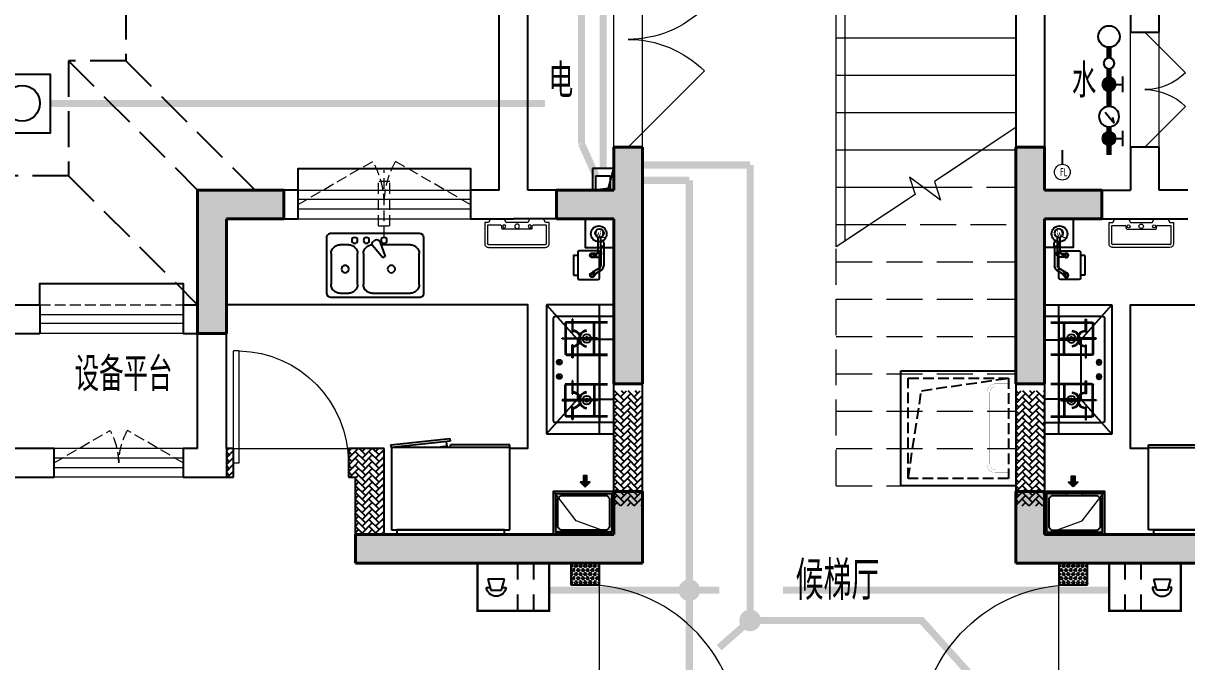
# Model space of a CAD drawing. Extents: x 3753737 to 4713801, y -857380 to 24339.
# Drawn here: x 4047798 to 4055905, y -733897 to -729448 of the extents above; entities that cross this region are included whole.
import ezdxf
from ezdxf.enums import TextEntityAlignment as Align

# ---------------------------------------------------------------- set-up
doc = ezdxf.new("R2010")
doc.units = 0
doc.header["$LTSCALE"] = 1000
doc.header["$MEASUREMENT"] = 0
for name, pattern in [('#P_--_20B1_001_t3$0$DASH', [0.35, 0.25, -0.1]), ('__DASH', [0.35, 0.25, -0.1]), ('DASH', [0.35, 0.25, -0.1]), ('HIDDEN', [0.375, 0.25, -0.125])]:
    doc.linetypes.add(name, pattern=pattern)
doc.layers.get('0').update_dxf_attribs({"linetype": 'CONTINUOUS'})
for name, color, linetype in [('!!DIM-动力', 7, 'CONTINUOUS'), ('!!电气', 1, 'CONTINUOUS'), ('AH-FURNITURE', 1, 'CONTINUOUS'), ('EQUIP-安防', 3, 'CONTINUOUS'), ('IP-bath&kitchen-JOHNSON', 4, 'CONTINUOUS'), ('LVTRY', 252, 'CONTINUOUS'), ('VPIPE-中水', 122, 'CONTINUOUS'), ('VPIPE-凝结', 150, 'CONTINUOUS'), ('VPIPE-给水', 3, 'TG_J'), ('WALL', 252, 'CONTINUOUS'), ('WIRE-安防', 4, 'CONTINUOUS'), ('WIRE-消防', 4, 'CONTINUOUS'), ('WIRE-综合布线', 5, 'DASH'), ('保温', 6, 'CONTINUOUS'), ('卫生间', 6, 'CONTINUOUS'), ('建筑-排气道', 252, 'CONTINUOUS'), ('污水', 3, 'CONTINUOUS'), ('看线', 185, 'CONTINUOUS'), ('给水', 4, 'CONTINUOUS')]:
    doc.layers.add(name, color=color, linetype=linetype)
for name, color, linetype, lineweight in [('COLUMN', 252, 'CONTINUOUS', 40), ('DIM_SYMB', 252, 'CONTINUOUS', 20), ('PUB_HATCH', 8, 'CONTINUOUS', 9), ('PUB_TEXT', 7, 'CONTINUOUS', 20), ('STAIR', 252, 'CONTINUOUS', 20), ('VPIPE-废水', 31, 'TG_F', 18), ('WINDOW', 146, 'CONTINUOUS', 20), ('平面-栏杆', 56, 'CONTINUOUS', 15), ('平面-看线', 252, 'CONTINUOUS', 15), ('平面-空调室内机', 176, 'CONTINUOUS', 9), ('平面-空调预留孔', 252, 'CONTINUOUS', 15), ('立面-洞口示意', 252, 'CONTINUOUS', 13)]:
    doc.layers.add(name, color=color, linetype=linetype, lineweight=lineweight)
doc.styles.add('_TCH_DIM', font='SIMPLEX', dxfattribs={"bigfont": 'GBCBIG'})
doc.styles.add('_TEL_DIM', font='SIMPLEX', dxfattribs={"width": 0.8, "height": 3.5, "bigfont": 'HZTXT'})
doc.styles.add('DIM_FONT', font='SIMPLEX', dxfattribs={"width": 0.7, "bigfont": 'GBCBIG'})
doc.styles.get("Standard").update_dxf_attribs({"font": 'gbenor.shx', "bigfont": 'gbcbig.shx'})
doc.styles.add('TG_LINETYPE', font='SIMPLEX', dxfattribs={"width": 0.8, "height": 3, "bigfont": 'HZTXT'})
doc.linetypes.add('TG_F', pattern='A,2,-0.3,["F",TG_LINETYPE,S=0.1,R=0,X=-0.23,Y=-0.15],0', length=2.3)
doc.linetypes.add('TG_J', pattern='A,2,-0.22,["J",TG_LINETYPE,S=0.1,R=0,X=-0.18,Y=-0.15],0', length=2.22)
pattern_1 = [(45, (0, 0), (0, 47.41575231924514), [100.584, -33.528]), (135, (23.70786, 23.70786), (3.05311331771918e-15, 47.41575231924513), [100.584, -33.528])]
pattern_2 = [(90, (0, 0), (-16.49778, 1.010197673501861e-15), [9.525, -19.05]), (210, (0, 0), (8.248889999999996, -14.28749658604684), [9.525, -19.05]), (150, (5.83238038093927e-16, 9.525), (-8.248890000000003, -14.28749658604684), [9.525, -19.05])]

# ---------------------------------------------------------------- blocks, each defined once
blk = doc.blocks.new('A$C148B7D8E')
at = {"layer": '卫生间', "color": 252, "linetype": 'DASH'}
for p, q in [((7300.000010908523, 10799.99611648254), (8200.000002083485, 9900.000007877126)), ((7700.002592263394, 10799.9963257052), (8600.002583438356, 9900.00021709979)), ((7300.000007618219, 10000.0000001312), (8200.000458202965, 9100.000000147615))]:
    blk.add_line(p, q, dxfattribs=at)
blk.add_lwpolyline([(16100.0017727029, 13999.99896146997), (16100.00177205505, 15399.99869960139), (7700.000186217541, 15399.9987034885), (7700.00259226287, 10799.99731380143), (7300.000010908523, 10799.99611648254), (7300.000007618219, 10000.0000001312), (900.0000073142583, 10000.00000001432), (900.000007365481, 9000.024217333877), (-899.9999926876626, 9000.024321453297), (-899.9999969094642, -900.0000000767177), (1750.000030706404, -899.999999850872), (1750.000019971107, -2099.999998709653), (23449.99997818546, -2099.999804583029), (23449.9999782659, -899.9999998953426), (25100.00000309735, -900.0000000060536)], dxfattribs=at)
blk = doc.blocks.new('A$C1F074C3D')
at = {"layer": 'DIM_SYMB'}
blk.add_lwpolyline([(-625.0000000117034, 4290.000000020722, 0, 0, 0), (-625.0000000997027, 2580.000000059255, 64.00000000000001, 0, 0), (-625.0000001120534, 2340.000000059255, 0, 0, 0)], format="xyseb", dxfattribs=at)
at = {"layer": 'STAIR', "color": 252}
for p, q in [((-1250.000000018394, 1664.000000020721), (-1250.000000018393, 4160.000000020722)), ((-1250.000000018393, 4160.000000020722), (-1.839336612212148e-08, 4160.000000020722)), ((-1190.000000018394, 4160.000000020722), (-1190.000000018394, 1703.499999999964)), ((-1.839346801273517e-08, 2496.000000020722), (-1.839336612212148e-08, 4160.000000020722)), ((-1250.000000018393, 3900.000000020722), (-1.839338204252987e-08, 3900.000000020722)), ((-1250.000000018393, 3640.000000020722), (-1.839339796293825e-08, 3640.000000020722)), ((-1250.000000018393, 3380.000000020722), (-1.839341388334664e-08, 3380.000000020722)), ((-1250.000000018393, 3120.000000020722), (-1.839342980375503e-08, 3120.000000020722)), ((-1250.000000018393, 2860.000000020722), (-1.839344572416342e-08, 2860.000000020722)), ((-1250.000000018393, 2600.000000020722), (-1.839346164457181e-08, 2600.000000020722)), ((-1.839346801273517e-08, 2496.000000020722), (-566.8267518327074, 2118.720114013115)), ((-1250.000000018393, 2340.000000020722), (-234.3750000183946, 2340.000000020722)), ((-523.6606595783176, 1990.807298081772), (-740.2879183218123, 2150.240272608919)), ((-740.2879183218123, 2150.240272608919), (-699.7860863163503, 2030.222380980802)), ((-566.8267518327074, 2118.720114013115), (-523.6606595783176, 1990.807298081772)), ((-1250.000000018393, 2080.000000020722), (-716.5842881230744, 2080.000000020722)), ((-699.7860863163503, 2030.222380980802), (-1250.000000018394, 1664.000000020722)), ((-644.8499592088685, 2080.000000020722), (-553.7600704331417, 2080.000000020722)), ((-1250.000000018394, 1820.000000020722), (-1015.625000018393, 1820.000000020722))]:
    blk.add_line(p, q, dxfattribs=at)
at = {"layer": 'STAIR', "color": 252, "linetype": '#P_--_20B1_001_t3$0$DASH'}
for p, q in [((1.528359205335897e-13, 2496), (-566.8267518143147, 2118.720113992393)), ((0, 0), (1.528359205335897e-13, 2496)), ((-234.3750000000006, 2340), (1.432836755002403e-13, 2340)), ((-523.6606595599239, 1990.80729806105), (-740.2879183034187, 2150.240272588197)), ((-740.2879183034187, 2150.240272588197), (-699.7860862979577, 2030.22238096008)), ((-566.8267518143147, 2118.720113992393), (-523.6606595599239, 1990.80729806105)), ((-699.7860862979577, 2030.22238096008), (-1250, 1664)), ((-716.5842881046814, 2080), (-644.849959190474, 2080)), ((-553.7600704147487, 2080), (1.273632671113247e-13, 2080)), ((-1015.625, 1820), (1.114428587224091e-13, 1820)), ((-1250, 0), (-1250, 1664)), ((-1250, 1560), (9.552245033349355e-14, 1560)), ((-1250, 1300), (7.960204194457796e-14, 1300)), ((-1250, 1040), (6.368163355566237e-14, 1040)), ((-1250, 780), (4.776122516674678e-14, 780)), ((-1250, 520), (3.184081677783118e-14, 520)), ((-1250, 260), (1.592040838891559e-14, 260)), ((-1250, 0), (0, 0))]:
    blk.add_line(p, q, dxfattribs=at)
at = {"layer": 'DIM_SYMB', "color": 7, "style": '_TCH_DIM'}
blk.add_text('上', height=270.0709219858156, dxfattribs=at).set_placement((-708.4042553265297, 4374.000000020722))
blk = doc.blocks.new('rtyg7uyhg')
at = {"layer": 'LVTRY'}
for p, q in [((194234.6213208837, 45488.79502889935), (193620.9849572473, 45488.79513816872)), ((193590.3031336021, 45458.1133254503), (193590.3030643982, 45069.47696181395)), ((193682.3485790417, 45406.97694542356), (193887.8216881326, 45406.97690883528)), ((193896.3984467548, 45429.87059594441), (193857.5823896687, 45326.26016876537)), ((193875.2965560293, 45316.03289288385), (193945.6178257855, 45401.45376218002)), ((193925.7802168131, 45440.40881343969), (193940.0533153456, 45432.16822680717)), ((194111.8940335871, 45406.97686893496), (194173.2576699507, 45406.97685800815)), ((194265.3030643982, 45069.47684161765), (194265.3031336021, 45458.113205254)), ((193620.9848935069, 45130.84059271414), (193620.9849317512, 45345.61331998683)), ((193857.5823896687, 45326.26016876537), (193875.2965560293, 45316.03289288385)), ((194009.6212953876, 45345.61325078298), (194009.6212571432, 45130.84052351015)), ((194050.5303480524, 45130.84051622554), (194050.5303862967, 45345.61324349836)), ((194234.6212953876, 45345.61321071758), (194234.6212571432, 45130.84048344476)), ((193620.9848771165, 45038.79513816872), (194234.621240753, 45038.79502889935)), ((193948.2576098526, 45069.47689807355), (193682.3485189436, 45069.47694542356)), ((194173.2576098526, 45069.47685800816), (194111.893973489, 45069.47686893508))]:
    blk.add_line(p, q, dxfattribs=at)
for centre, radius in [((193866.4394935961, 45437.65873082454), 20.45454545454545), ((193989.1667663234, 45437.6587089707), 20.45454545454545), ((194070.9849481416, 45437.65869440146), 20.45454545454545), ((193815.3030944472, 45238.22692174855), 25.56818181818182), ((194137.4621853563, 45238.2268643822), 25.56818181818182)]:
    blk.add_circle(centre, radius, dxfattribs=at)
for centre, radius, start, end in [((193620.9849517839, 45458.11331998683), 30.68181818181818, 89.99998979807194, 179.9999897972382), ((194234.6213154203, 45458.11321071746), 30.68181818181818, 359.9999897972382, 89.99998979807194), ((193682.3485681149, 45345.61330905991), 61.36363636363636, 89.99998979807194, 179.9999897972382), ((193915.5529409315, 45422.69466753349), 20.45454545454545, 59.99998980057491, 159.4623117970261), ((193929.8260394641, 45414.45408090108), 20.45454545454545, 320.5376677968172, 59.99998980057491), ((193948.2576590239, 45345.6132617099), 61.36363636363636, 359.9999897972382, 89.99998979807194), ((194111.8940226603, 45345.61323257144), 61.36363636363636, 89.99998979807194, 179.9999897972382), ((194173.2576590239, 45345.6132216445), 61.36363636363636, 359.9999897972382, 89.99998979807194), ((193682.3485298705, 45130.84058178721), 61.36363636363636, 179.9999897972382, 269.9999897980719), ((193948.2576207797, 45130.8405344372), 61.36363636363636, 269.9999897980719, 359.9999897972382), ((194111.893984416, 45130.84050529861), 61.36363636363636, 179.9999897972382, 269.9999897980719), ((194173.2576207797, 45130.84049437181), 61.36363636363636, 269.9999897980719, 359.9999897972382), ((193620.9848825799, 45069.47695635049), 30.68181818181818, 179.9999897972382, 269.9999897980719), ((194234.6212462163, 45069.47684708112), 30.68181818181818, 269.9999897980719, 359.9999897972382)]:
    blk.add_arc(centre, radius, start, end, dxfattribs=at)
at = {"layer": 'LVTRY', "style": 'DIM_FONT', "width": 0.8, "flags": 9}
for tag in ['XSIZE', 'YSIZE']:
    blk.add_attdef(tag, (193927.8031388824, 45487.7665121054), '', height=0.5, rotation=89.99998979807198, dxfattribs=at)
blk = doc.blocks.new('A$C60D053AF')
at = {"layer": 'AH-FURNITURE', "color": 8}
for p, q in [((192.50000075961, -70.99998518347275), (327.5735938884318, -70.99998518347275)), ((232.5000007597264, -89.99999966996256), (128.2842720070621, -89.99999966996256)), ((232.5000007597264, -109.9999996698461), (128.2842720075278, -109.9999996699626)), ((192.50000075961, -90.99998518347275), (327.5735938884318, -90.99998518347275)), ((245.0000007597264, -129.4999851834727), (245.0000007597264, -122.4999996698461)), ((265.0000007597264, -129.4999851834727), (265.0000007597264, -122.4999996698461)), ((341.7157295121578, -96.85784955974668), (370.0190303710988, -143.1611504186876)), ((355.8578651358839, -82.71571393602062), (384.1611659948248, -129.0190147949615)), ((255.0000007597264, -280.9999851834727), (255.0000007597264, -250.9999851834727)), ((255.0000007597264, -280.9999851834727), (393.0000007597264, -280.9999851834727)), ((393.0000007597264, -280.9999851834727), (393.0000007597264, -250.9999851834727))]:
    blk.add_line(p, q, dxfattribs=at)
for points in [[(170.00000075961, -67.99998518347275, 1), (170.00000075961, -93.99998518358916), (192.50000075961, -93.99998518347275), (192.50000075961, -67.99998518347275)], [(234.0000007597264, -250.9999851834727), (414.0000007597264, -250.9999851834727, 0.4142135623730951), (424.0000007597264, -240.9999851834727), (424.0000007597264, -110.9999851834727, 0.4142135623730951), (414.0000007597264, -100.9999851834727), (234.0000007597264, -100.9999851834727, 0.4142135623730951), (224.0000007597264, -110.9999851834727), (224.0000007597264, -240.9999851834727, 0.4142135623730951)], [(268.0000007597264, -122.4999996698461), (268.0000007597264, -106.9999996698461, 0.4142135623724265), (248.0000007597264, -86.99999966984615), (232.5000007597264, -86.99999966984615), (232.50000075961, -112.9999996698461), (242.0000007597264, -112.9999996698461), (242.0000007597264, -122.4999996698461)], [(242.0000007597264, -151.9999851834727, 1), (268.0000007597264, -151.9999851834727), (268.0000007597264, -129.4999851834727), (242.0000007597264, -129.4999851834727)], [(383.8076126043452, -161.1923733388539, 1), (402.192388915224, -142.8075970279751), (386.2824863384012, -126.8976944513852), (367.8977100276388, -145.282470762264)]]:
    blk.add_lwpolyline(points, format="xyb", close=True, dxfattribs=at)
for centre, radius in [((100.0000007598428, -99.99999967066105), 30), ((255.0000007597264, -151.9999851834727), 15), ((255.0000007597264, -151.9999851834727), 10), ((393.0000007597264, -151.9999851834727), 15), ((393.0000007597264, -151.9999851834727), 10)]:
    blk.add_circle(centre, radius, dxfattribs=at)
for radius in [40, 20]:
    blk.add_arc((327.5735938884318, -110.9999851834727), radius, 45, 90, dxfattribs=at)
blk = doc.blocks.new('A-Kitchen-7')
at = {"layer": 'LVTRY'}
for p, q in [((-518.6581278588565, 779.725278688129), (-7.244008776673581, 834.3051076843403)), ((-7.244008776673581, 834.3051076843403), (-3.585880917788018, 810.5855355854728)), ((-515, 756.005706589378), (-518.6581278588565, 779.725278688129)), ((-3.585880917788018, 810.5855355854728), (-515, 756.005706589378)), ((515, 756.005706589378), (-515, 756.005706589378)), ((-515, 756.005706589378), (-515, 40)), ((-485.6368437646597, 760.5342107040924), (-484.9384396369278, 756.005706589378)), ((-29.12075551543967, 766.9560861630598), (-112.0975807690556, 756.005706589378)), ((-29.12075551546877, 766.9560861630598), (-35.20590834700852, 806.4126680237241)), ((515, 780), (-5.820766091346741e-11, 780)), ((0, 756.005706589378), (-5.820766091346741e-11, 780)), ((515, 756.005706589378), (515, 780)), ((515, 40), (515, 756.005706589378)), ((-515, 40), (515, 40))]:
    blk.add_line(p, q, dxfattribs=at)
blk.add_lwpolyline([(-468.9430810984049, 40), (-468.9430810984049, 0), (468.9430810984049, 0), (468.9430810984632, 40)], close=True, dxfattribs=at)
blk = doc.blocks.new('FRSDFDGDGDRGDR')
at = {"layer": '平面-空调预留孔', "color": 252}
for p, q in [((699612.3179923807, 775043.9561356568), (699612.3179923807, 775441.1561356868)), ((699618.9179923869, 775447.756135683), (699746.3179923192, 775447.756135683)), ((699746.3179923192, 775447.756135683), (699746.3179923192, 775355.3561357355)), ((699719.9179922946, 775342.156135743), (699719.9179922946, 775142.9561356006)), ((699726.5179923008, 775348.7561357393), (699739.7179923131, 775348.7561357393)), ((699726.5179923008, 775136.3561356043), (699739.7179923131, 775136.3561356043)), ((699746.3179923192, 775129.7561356081), (699746.3179923192, 775037.3561356605)), ((699746.3179923192, 775037.3561356605), (699618.9179923869, 775037.3561356605))]:
    blk.add_line(p, q, dxfattribs=at)
blk.add_lwpolyline([(699766.1179923377, 775166.7161355871), (699792.5179923623, 775153.5161355946), (699792.5179923623, 775057.1561356493), (699766.1179923377, 775043.9561356568), (699766.1179923377, 775017.5561356718), (699618.9179923869, 775017.5561356718, -0.4142135623730951), (699592.5179923623, 775043.9561356568), (699592.5179923623, 775441.1561356868, -0.4142135623730951), (699618.9179923869, 775467.5561356718), (699766.1179923377, 775467.5561356718), (699766.1179923377, 775441.1561356868), (699792.5179923623, 775427.9561356943), (699792.5179923623, 775331.596135749), (699766.1179923377, 775318.3961357565)], format="xyb", close=True, dxfattribs=at)
for centre, radius in [((699739.7179923131, 775331.596135749), 10.55999999400228), ((699739.7179923131, 775243.1561357992), 15.83999999100342), ((699739.7179923131, 775153.5161355946), 10.55999999400228)]:
    blk.add_circle(centre, radius, dxfattribs=at)
for centre, radius, start, end in [((699618.917992382, 775441.1561356819), 6.600000001199078, 89.99999995997936, 179.9999999533093), ((699726.5179922959, 775342.1561357381), 6.600000001199078, 89.99999995997936, 179.9999999533093), ((699739.717992318, 775355.3561357405), 6.600000001206354, 269.9999999599793, 359.9999999533093), ((699726.5179922959, 775142.9561356056), 6.600000001199078, 180.0000000400206, 270.0000000533608), ((699739.717992318, 775129.7561356032), 6.600000001206354, 4.002063966804346e-08, 90.00000005336085), ((699618.917992382, 775043.9561356618), 6.600000001199078, 180.0000000400206, 270.0000000533608)]:
    blk.add_arc(centre, radius, start, end, dxfattribs=at)
blk = doc.blocks.new('*U136')
h = blk.add_hatch(color=5)
h.set_gradient(color1=(0, 0, 255), rotation=180, tint=1)
h.paths.add_polyline_path([(3.524958103184869e-15, -2.819966482547906e-15), (-6.350000000000009, -6.349999999999992), (-6.350000000000001, -2.159000000000014), (-15, -2.158999999999999), (-14.99999999999999, 2.159000000000044), (-6.349999999999993, 2.159000000000029), (-6.349999999999985, 6.350000000000009)])
at = {"color": 0, "linetype": 'Continuous'}
blk.add_lwpolyline([(3.524958103184869e-15, -2.819966482547906e-15), (-6.350000000000009, -6.349999999999992), (-6.350000000000001, -2.159000000000014), (-15, -2.158999999999999), (-14.99999999999999, 2.159000000000044), (-6.349999999999993, 2.159000000000029), (-6.349999999999985, 6.350000000000009)], close=True, dxfattribs=at)
blk = doc.blocks.new('GDGDRGDRGRD')
at = {"layer": 'PUB_HATCH'}
blk.add_hatch(color=252, dxfattribs=at).paths.add_polyline_path([(430319.8194221912, 370173.5999658863), (430319.8194221912, 370443.5999658863), (430179.8194221912, 370443.5999658863), (430179.8194221912, 370428.5999658863), (430284.8194221912, 370428.5999658863), (430304.8194221912, 370408.5999658863), (430304.8194221912, 370208.5999658863), (430284.8194221912, 370188.5999658863), (429964.8194221912, 370188.5999658863), (429944.8194221912, 370208.5999658863), (429944.8194221912, 370408.5999658863), (429964.8194221912, 370428.5999658863), (430069.8194221912, 370428.5999658863), (430069.8194221912, 370443.5999658863), (429929.8194221912, 370443.5999658863), (429929.8194221912, 370173.5999658863)])
at = {"layer": 'LVTRY', "color": 251}
for p, q in [((430080.5498987493, 371515.3769317719), (429864.6097976839, 371758.3326651105)), ((430334.8192843065, 371758.3326651105), (429864.6097976839, 371758.3326651105)), ((429864.6097976839, 371758.3326651105), (429864.6097976839, 370858.3326651105)), ((430234.8192843063, 370858.3326651105), (430234.8192843063, 371758.3326651105)), ((430334.8192843065, 371515.3769317719), (430080.5498987493, 371515.3769317719)), ((430080.5498987493, 371515.3769317719), (430080.5498987493, 371100.2783888946)), ((429864.6097976839, 370858.3326651105), (430080.5498987493, 371100.2783888946)), ((430080.5498987493, 371100.2783888946), (430334.8192843065, 371100.2783888946)), ((429864.6097976839, 370858.3326651105), (430334.8192843065, 370858.3326651105))]:
    blk.add_line(p, q, dxfattribs=at)
at = {"layer": 'LVTRY'}
for p, q in [((429914.8192843065, 370948.3326651105), (429914.8192843065, 371668.3326651105)), ((429924.8192843065, 371678.3326651105), (430324.8192843065, 371678.3326651106)), ((429994.8192843065, 371628.3326651106), (429994.8192843065, 371418.3326651106)), ((429999.8192843065, 371628.3326651106), (429999.8192843065, 371418.3326651106)), ((430289.8192843065, 371638.3326651107), (430004.8192843065, 371638.3326651106)), ((430289.8192843065, 371633.3326651107), (430004.8192843065, 371633.3326651106)), ((430045.069284306, 371658.3326651107), (430045.069284306, 371568.3326651106)), ((430049.569284306, 371658.3326651107), (430045.069284306, 371658.3326651107)), ((430049.569284306, 371568.3326651106), (430049.569284306, 371658.3326651107)), ((430194.8192843063, 371418.3326651106), (430194.8192843063, 371628.3326651107)), ((430199.8192843063, 371418.3326651106), (430199.8192843063, 371628.3326651107)), ((430234.8192843063, 371668.3326651106), (430234.819284306, 370948.3326651105)), ((429974.8192843067, 371525.5826651108), (430102.3192843067, 371525.5826651108)), ((429974.8192843067, 371521.0826651108), (429974.8192843067, 371525.5826651108)), ((430102.3192843067, 371521.0826651108), (429974.8192843067, 371521.0826651108)), ((430045.069284306, 371568.3326651106), (430049.569284306, 371568.3326651106)), ((430219.819284306, 371525.5826651108), (430092.319284306, 371525.5826651108)), ((430092.319284306, 371525.5826651108), (430092.319284306, 371521.0826651108)), ((430092.319284306, 371521.0826651108), (430219.819284306, 371521.0826651108)), ((430102.3192843067, 371525.5826651108), (430102.3192843067, 371521.0826651108)), ((430219.819284306, 371521.0826651108), (430219.819284306, 371525.5826651108)), ((430045.069284306, 371388.3326651105), (430045.069284306, 371478.3326651106)), ((430045.069284306, 371478.3326651106), (430049.569284306, 371478.3326651106)), ((430049.569284306, 371478.3326651106), (430049.569284306, 371388.3326651105)), ((430234.8192843063, 371100.2783888946), (430234.8192843063, 371515.3769317719)), ((429935.4224806934, 371358.3326651105), (429974.2160879209, 371358.3326651105)), ((429954.8192843065, 371338.9358614974), (429954.8192843065, 371377.7294687249)), ((430004.8192843065, 371413.3326651106), (430289.8192843065, 371413.3326651106)), ((430004.8192843065, 371408.3326651106), (430289.8192843065, 371408.3326651106)), ((430049.569284306, 371388.3326651105), (430045.069284306, 371388.3326651105)), ((429954.8192843065, 371238.9358614974), (429954.8192843065, 371277.7294687249)), ((429935.4224806934, 371258.3326651105), (429974.2160879209, 371258.3326651105)), ((429994.8192843065, 370988.3326651105), (429994.8192843065, 371198.3326651105)), ((429999.8192843065, 370988.3326651105), (429999.8192843065, 371198.3326651105)), ((430004.8192843065, 371208.3326651105), (430289.8192843065, 371208.3326651105)), ((430004.8192843065, 371203.3326651105), (430289.8192843065, 371203.3326651105)), ((430045.069284306, 371228.3326651105), (430045.069284306, 371138.3326651105)), ((430049.569284306, 371228.3326651105), (430045.069284306, 371228.3326651105)), ((430049.569284306, 371138.3326651105), (430049.569284306, 371228.3326651105)), ((430194.8192843063, 371198.3326651105), (430194.8192843063, 370988.3326651104)), ((430199.8192843063, 371198.3326651105), (430199.8192843063, 370988.3326651104)), ((430045.069284306, 371138.3326651105), (430049.569284306, 371138.3326651105)), ((430102.3192843067, 371095.5826651102), (429974.8192843067, 371095.5826651102)), ((429974.8192843067, 371095.5826651102), (429974.8192843067, 371091.0826651102)), ((429974.8192843067, 371091.0826651102), (430102.3192843067, 371091.0826651102)), ((430045.069284306, 370958.3326651105), (430045.069284306, 371048.3326651105)), ((430045.069284306, 371048.3326651105), (430049.569284306, 371048.3326651105)), ((430049.569284306, 371048.3326651105), (430049.569284306, 370958.3326651105)), ((430092.319284306, 371091.0826651102), (430092.319284306, 371095.5826651102)), ((430092.319284306, 371095.5826651102), (430219.819284306, 371095.5826651102)), ((430219.819284306, 371091.0826651102), (430092.319284306, 371091.0826651102)), ((430102.3192843067, 371091.0826651102), (430102.3192843067, 371095.5826651102)), ((430219.819284306, 371095.5826651102), (430219.819284306, 371091.0826651102)), ((430289.8192843065, 370983.3326651104), (430004.8192843065, 370983.3326651105)), ((430289.8192843065, 370978.3326651104), (430004.8192843065, 370978.3326651105)), ((430049.569284306, 370958.3326651105), (430045.069284306, 370958.3326651105)), ((430324.8192843063, 370938.3326651105), (429924.8192843065, 370938.3326651105))]:
    blk.add_line(p, q, dxfattribs=at)
at = {"layer": 'LVTRY', "color": 252}
for p, q in [((430069.8194221912, 370428.5999658863), (430069.8194221912, 370443.5999658863)), ((430179.8194221912, 370428.5999658863), (430179.8194221912, 370443.5999658863))]:
    blk.add_line(p, q, dxfattribs=at)
at = {"layer": 'LVTRY'}
blk.add_lwpolyline([(429608.8200653884, 370758.3318186465), (429734.819284306, 370758.3318186465), (429734.8192843065, 371758.3324083135), (427634.8193110233, 371758.3326651104)], dxfattribs=at)
at = {"layer": 'LVTRY', "color": 252}
for points in [[(430334.8194221912, 370158.5999658863), (429914.8194221912, 370158.5999658863), (429914.8194221912, 370458.5999658863), (430334.8194221912, 370458.5999658863)], [(430319.8194221912, 370173.5999658863), (429929.8194221912, 370173.5999658863), (429929.8194221912, 370443.5999658863), (430319.8194221912, 370443.5999658863)], [(429964.8194221912, 370428.5999658863), (430284.8194221912, 370428.5999658863), (430304.8194221912, 370408.5999658863), (430304.8194221912, 370208.5999658863), (430284.8194221912, 370188.5999658863), (429964.8194221912, 370188.5999658863), (429944.8194221912, 370208.5999658863), (429944.8194221912, 370408.5999658863), (429964.8194221912, 370428.5999658863)]]:
    blk.add_lwpolyline(points, close=True, dxfattribs=at)
at = {"layer": 'LVTRY'}
for centre, radius in [((430147.3192843065, 371523.3326651106), 29.7), ((430147.3192843065, 371523.3326651106), 11.7), ((429954.8192843065, 371358.3326651105), 16.99680361435897), ((429954.8192843065, 371258.3326651105), 16.99680361435897), ((430147.3192843065, 371093.3326651105), 29.7), ((430147.3192843065, 371093.3326651105), 11.7)]:
    blk.add_circle(centre, radius, dxfattribs=at)
for centre, radius, start, end in [((429924.8192843065, 371668.3326651105), 10, 90, 180), ((430004.8192843065, 371628.3326651106), 10, 90, 180), ((430004.8192843065, 371628.3326651106), 5, 90, 180), ((430189.8192843063, 371628.3326651107), 10, 0, 90), ((430189.8192843063, 371628.3326651107), 5, 0, 90), ((430224.8192843063, 371668.3326651106), 10, 0, 90), ((430047.3192843063, 371523.3326651106), 56.7, 2.274239184178576, 87.72576081585424), ((430047.3192843063, 371523.3326651106), 52.2, 2.470411041650347, 87.52958895835897), ((430047.3192843063, 371523.3326651106), 56.7, 272.2742391841458, 357.7257608158206), ((430047.3192843063, 371523.3326651106), 52.2, 272.4704110416411, 357.5295889583505), ((430147.3192843065, 371523.3326651106), 56.7, 92.27423918414576, 177.7257608158206), ((430147.3192843065, 371523.3326651106), 56.7, 182.2742391841786, 267.7257608158542), ((430147.3192843065, 371523.3326651106), 52.2, 92.47041104164106, 177.5295889583496), ((430147.3192843065, 371523.3326651106), 52.2, 182.4704110416495, 267.5295889583589), ((430004.8192843065, 371418.3326651106), 10, 180, 270), ((430004.8192843065, 371418.3326651106), 5, 180, 270), ((430189.8192843063, 371418.3326651106), 5, 270, 0), ((430189.8192843063, 371418.3326651106), 10, 270, 0), ((430004.8192843065, 371198.3326651105), 10, 90, 180), ((430004.8192843065, 371198.3326651105), 5, 90, 180), ((430189.8192843063, 371198.3326651105), 10, 0, 90), ((430189.8192843063, 371198.3326651105), 5, 0, 90), ((430047.3192843063, 371093.3326651105), 56.7, 2.274239184178576, 87.72576081585424), ((430047.3192843063, 371093.3326651105), 52.2, 2.470411041650347, 87.52958895835897), ((430147.3192843065, 371093.3326651105), 56.7, 92.27423918414576, 177.7257608158206), ((430147.3192843065, 371093.3326651105), 52.2, 92.47041104164106, 177.5295889583496), ((430047.3192843063, 371093.3326651105), 56.7, 272.2742391841458, 357.7257608158206), ((430047.3192843063, 371093.3326651105), 52.2, 272.4704110416411, 357.5295889583505), ((430147.3192843065, 371093.3326651105), 56.7, 182.2742391841786, 267.7257608158542), ((430147.3192843065, 371093.3326651105), 52.2, 182.4704110416495, 267.5295889583589), ((430004.8192843065, 370988.3326651105), 10, 180, 270), ((430004.8192843065, 370988.3326651105), 5, 180, 270), ((430189.8192843063, 370988.3326651104), 5, 270, 0), ((430189.8192843063, 370988.3326651104), 10, 270, 0), ((429924.8192843065, 370948.3326651105), 10, 180, 270), ((430224.819284306, 370948.3326651105), 10, 270, 0)]:
    blk.add_arc(centre, radius, start, end, dxfattribs=at)
at = {"layer": '立面-洞口示意', "color": 252}
blk.add_lwpolyline([(430334.8194221912, 370158.5999658863), (430071.267485077, 370252.5493491433), (429914.8194221912, 370458.5999658863)], dxfattribs=at)
at = {"xscale": -1, "rotation": 270}
blk.add_blockref('FRSDFDGDGDRGDR', (-345582.7355588751, -327434.1861710575), dxfattribs=at)
at = {"xscale": -1}
blk.add_blockref('rtyg7uyhg', (622599.6224451121, 326769.5373516738), dxfattribs=at)
at = {"rotation": 270}
blk.add_blockref('A$C60D053AF', (430334.8190180612, 372358.3312170932), dxfattribs=at)
at = {"layer": 'LVTRY', "color": 1, "extrusion": (0, 0, -1), "xscale": -0.7999999999883585, "yscale": 0.7999999999883585, "zscale": -0.7999999999883585}
blk.add_blockref('A-Kitchen-7', (-429196.8200653944, 370158.6015610829), dxfattribs=at)
at = {"layer": '建筑-排气道', "xscale": -5, "yscale": 5, "zscale": 5, "rotation": 90}
blk.add_blockref('*U136', (430134.7224746661, 370490.9122366606), dxfattribs=at)
blk = doc.blocks.new('GFDGFSDFGD')
at = {"layer": 'PUB_HATCH'}
for points in [[(431616.5784086126, 374623.7242225614), (431616.5784086351, 373473.7248242751), (431816.5784082889, 373473.7248242749), (431816.5784085724, 375123.7248243011), (431616.5784088663, 375123.7248243011), (431616.5784092962, 374823.7242225614), (431216.5784092962, 374823.7242225614), (431216.5784092962, 374623.7242225614)], [(434616.5789967587, 374623.7242225614), (435016.5789960751, 374623.7242225614), (435016.5789960751, 374823.7242225614), (434616.5789960751, 374823.7242225614), (434616.5789965685, 375123.7248242187), (434416.5789968091, 375123.7248242187), (434416.5789970692, 373473.7248242476), (434616.5789967632, 373473.7248242477)], [(429316.494110341, 374823.7249912273), (428716.5787012752, 374823.7248459149), (428716.579271425, 373823.7238780342), (428916.5784529157, 373823.7245942427), (428916.5784000906, 374623.7242368265), (429316.4940420731, 374623.7240320508)], [(429816.3632568927, 372423.1719372816), (429816.5792986467, 372223.9949703271), (431816.5755195939, 372223.9953519432), (431816.5779332471, 372723.9945991393), (431616.5783280693, 372723.9945463392), (431616.57856569, 372423.9929713549), (430016.5799077351, 372423.9946691427)], [(436416.7941484787, 372423.1719372816), (436216.5774976362, 372423.9946691427), (434616.5788396813, 372423.9929713549), (434616.5790773536, 372723.9945462113), (434416.5794721228, 372723.9945990114), (434416.5818857774, 372223.9953519432), (436416.5781067247, 372223.9949703271)]]:
    blk.add_hatch(color=256, dxfattribs=at).paths.add_polyline_path(points)
at = {"layer": 'COLUMN', "color": 252}
for p, q in [((431816.5784085724, 375123.7248243011), (431616.5784088663, 375123.7248243011)), ((431616.5784088663, 375123.7248243011), (431616.5784092962, 374823.7242225614)), ((431816.5784082889, 373473.7248242749), (431816.5784085724, 375123.7248243011)), ((434616.5789965685, 375123.7248242187), (434416.5789968091, 375123.7248242187)), ((434416.5789968091, 375123.7248242187), (434416.5789970692, 373473.7248242476)), ((434616.5789960751, 374823.7242225614), (434616.5789965685, 375123.7248242187)), ((429316.494110341, 374823.7249912273), (428716.5787012752, 374823.7248459149)), ((428716.5787012752, 374823.7248459149), (428716.579271425, 373823.7238780342)), ((429316.4940420731, 374623.7240320508), (429316.494110341, 374823.7249912273)), ((431616.5784092962, 374823.7242225614), (431216.5784092962, 374823.7242225614)), ((431216.5784092962, 374823.7242225614), (431216.5784092962, 374623.7242225614)), ((435016.5789960751, 374823.7242225614), (434616.5789960751, 374823.7242225614)), ((435016.5789960751, 374623.7242225614), (435016.5789960751, 374823.7242225614)), ((428916.5784529157, 373823.7245942427), (428916.5784000906, 374623.7242368265)), ((428916.5784000906, 374623.7242368265), (429316.4940420731, 374623.7240320508)), ((431216.5784092962, 374623.7242225614), (431616.5784086126, 374623.7242225614)), ((431616.5784086126, 374623.7242225614), (431616.5784086351, 373473.7248242751)), ((434616.5789967587, 374623.7242225614), (435016.5789960751, 374623.7242225614)), ((434616.5789967632, 373473.7248242477), (434616.5789967587, 374623.7242225614)), ((428716.579271425, 373823.7238780342), (428916.5784529157, 373823.7245942427)), ((431616.5784086351, 373473.7248242751), (431816.5784082889, 373473.7248242749)), ((434416.5789970692, 373473.7248242476), (434616.5789967632, 373473.7248242477)), ((431816.5779332471, 372723.9945991393), (431616.5783280693, 372723.9945463392)), ((431616.5783280693, 372723.9945463392), (431616.57856569, 372423.9929713549)), ((431816.5755195939, 372223.9953519432), (431816.5779332471, 372723.9945991393)), ((434616.5790773536, 372723.9945462113), (434416.5794721228, 372723.9945990114)), ((434416.5794721228, 372723.9945990114), (434416.5818857774, 372223.9953519432)), ((434616.5788396813, 372423.9929713549), (434616.5790773536, 372723.9945462113)), ((430016.5799077351, 372423.9946691427), (429816.3632568927, 372423.1719372816)), ((429816.3632568927, 372423.1719372816), (429816.5792986467, 372223.9949703271)), ((431616.57856569, 372423.9929713549), (430016.5799077351, 372423.9946691427)), ((436216.5774976362, 372423.9946691427), (434616.5788396813, 372423.9929713549)), ((429816.5792986467, 372223.9949703271), (431816.5755195939, 372223.9953519432)), ((434416.5818857774, 372223.9953519432), (436416.5781067247, 372223.9949703271))]:
    blk.add_line(p, q, dxfattribs=at)
blk = doc.blocks.new('GDFGDGRD')
at = {"layer": '保温', "linetype": 'ByBlock', "ltscale": 10}
h = blk.add_hatch(dxfattribs=at)
h.set_pattern_fill('AR-HBONE', color=251, scale=55)
h.set_pattern_definition(pattern_1)
h.paths.add_polyline_path([(431616.5779368667, 372623.9109038315), (431816.5779205575, 372623.9109038315), (431816.6776084994, 373423.7241241197), (431616.6776248086, 373423.7243207647)])
h = blk.add_hatch(dxfattribs=at)
h.set_pattern_fill('AR-HBONE', color=251, scale=55)
h.set_pattern_definition(pattern_1)
h.paths.add_polyline_path([(434616.5794823848, 372623.9109038315), (434416.579498694, 372623.9109038315), (434416.4798107521, 373423.7241241197), (434616.4797944429, 373423.7243207647)])
h = blk.add_hatch(dxfattribs=at)
h.set_pattern_fill('AR-HBONE', color=251, scale=55)
h.set_pattern_definition(pattern_1)
h.paths.add_polyline_path([(428966.578379888, 372823.7247212567), (428966.5790232959, 373023.7247251226), (428916.5790233049, 373023.7249310016), (428916.5783798971, 372823.7249271357)])
h = blk.add_hatch(dxfattribs=at)
h.set_pattern_fill('AR-HBONE', color=251, scale=55)
h.set_pattern_definition(pattern_1)
h.paths.add_polyline_path([(429816.578757056, 372823.7247212792), (429816.5794004638, 373023.7247251451), (429766.5794004729, 373023.7249310241), (429766.578757065, 372823.7249271582)])
h = blk.add_hatch(dxfattribs=at)
h.set_pattern_fill('AR-HBONE', color=251, scale=55)
h.set_pattern_definition(pattern_1)
h.paths.add_polyline_path([(430017.8124563344, 372423.588710197), (430016.5797776413, 373023.7247210948), (429816.5797776084, 373023.7249269856), (429817.8124563015, 372423.5889160878)])
at = {"layer": '保温', "linetype": 'Continuous', "ltscale": 10}
h = blk.add_hatch(dxfattribs=at)
h.set_pattern_fill('HEX', color=251, scale=10, angle=90, style=0)
h.set_pattern_definition(pattern_2)
h.paths.add_polyline_path([(431316.5779580405, 372073.7248388497), (431516.5779417312, 372073.7248388497), (431516.6768560584, 372223.7247332454), (431316.6768723676, 372223.7249298903)])
h = blk.add_hatch(dxfattribs=at)
h.set_pattern_fill('HEX', color=251, scale=10, angle=90, style=0)
h.set_pattern_definition(pattern_2)
h.paths.add_polyline_path([(434916.579461211, 372073.7248388497), (434716.5794775203, 372073.7248388497), (434716.4805631932, 372223.7247332454), (434916.4805468839, 372223.7249298903)])
at = {"layer": '保温', "color": 251, "linetype": 'ByBlock', "ltscale": 10}
blk.add_line((428916.5787015874, 373023.7248241272), (428916.578701565, 372823.724824273), dxfattribs=at)
blk = doc.blocks.new('A$C2705576B')
at = {"layer": '给水'}
h = blk.add_hatch(color=252, dxfattribs=at)
edge = h.paths.add_edge_path()
edge.add_arc((417.4753939132206, -1741.187018943019), 47.17066666666666, 0, 360)
h = blk.add_hatch(color=252, dxfattribs=at)
edge = h.paths.add_edge_path()
edge.add_arc((794.6793657876551, -1741.187018943019), 47.17066666666666, 0, 360)
at = {"layer": '给水', "color": 252}
for p, q in [((363.1358234086074, -1645.378875686787), (471.8149644187652, -1645.378875686787)), ((417.4753939132206, -1741.187018943019), (417.4753939132206, -1645.378875686787)), ((740.3397952830419, -1645.378875686787), (849.0189362931997, -1645.378875686787)), ((794.6793657876551, -1741.187018943019), (794.6793657876551, -1645.378875686787)), ((525.2828902192414, -1704.277946659364), (564.0495230220258, -1714.966761028394)), ((601.1412538066506, -1768.080788225867), (525.283035626635, -1704.277946659364))]:
    blk.add_line(p, q, dxfattribs=at)
at = {"layer": '给水', "color": 252, "const_width": 35.378}
for points in [[(499.0671900771558, -1741.187018943019), (302.4753939132206, -1741.187018943019)], [(903.4753939132206, -1741.187018943019), (640.5791900772601, -1741.187018943019)], [(1052.830608317163, -1741.187018943019), (978.4711268208921, -1741.187018943019)]]:
    blk.add_lwpolyline(points, dxfattribs=at)
at = {"layer": '给水', "color": 252}
for centre, radius in [((417.4753939132206, -1741.187018943019), 47.17066666666666), ((569.823190077208, -1741.187018943019), 70.756), ((794.6793657876551, -1741.187018943019), 47.17066666666666), ((940.9753939132206, -1741.187018943019), 37.5)]:
    blk.add_circle(centre, radius, dxfattribs=at)
blk = doc.blocks.new('dongkong')
at = {"layer": '平面-空调预留孔', "color": 8, "linetype": 'HIDDEN', "ltscale": 0.3}
for p, q in [((-603796.0415180789, 210899.900060961), (-603796.0415180789, 210431.4859232727)), ((-603836.0415180789, 210820.9630630909), (-603836.0415180789, 210510.8096162414)), ((-603836.0415180789, 210820.9630630909), (-603756.0415180789, 210820.9630630909)), ((-603756.0415180789, 210820.9630630909), (-603756.0415180789, 210510.8096162414))]:
    blk.add_line(p, q, dxfattribs=at)
blk.add_lwpolyline([(-603756.0415180789, 210510.8096162414), (-603836.0415180789, 210510.8096162414)], dxfattribs=at)
blk = doc.blocks.new('$DorLib2D$00000001')
for p, q in [((0.45, 0.9750000000000001), (0.5000000000000002, 0.9750000000000001)), ((0.45, 0), (0.45, 0.9750000000000001)), ((0.5, 0), (0.5, 0.9750000000000001)), ((0.5, 0), (0.45, 0))]:
    blk.add_line(p, q)
at = {"lineweight": 13}
blk.add_arc((0.475, 0), 0.975, 91.4692835813538, 180, dxfattribs=at)
blk = doc.blocks.new('$WINLIB2D$00000001')
at = {"color": 0}
for points in [[(-0.4999999999999964, 0.5000000000000142), (-0.4999999999999964, -0.4999999999999858)], [(-0.4999999999999964, 0.5000000000000142), (0.5000000000000036, 0.5000000000000142)], [(0.5000000000000036, -0.4999999999999858), (0.5000000000000036, 0.5000000000000142)], [(0.5000000000000036, 0.1666666666666714), (-0.4999999999999964, 0.1666666666666714)], [(0.5000000000000036, -0.1666666666666572), (-0.4999999999999964, -0.1666666666666572)], [(-0.4999999999999964, -0.4999999999999858), (0.5000000000000036, -0.4999999999999858)]]:
    blk.add_lwpolyline(points, dxfattribs=at)
blk = doc.blocks.new('$DorLib2D$00000116')
at = {"color": 0}
for p, q in [((-0.4999999999999929, 7.105427357601002e-15), (-0.146446609406766, 0.353553390593234)), ((0.5000000000000071, 7.105427357601002e-15), (0.1464466094067731, 0.353553390593234))]:
    blk.add_line(p, q, dxfattribs=at)
for centre, radius, start, end in [((-0.4999999999984652, 4.831690603168681e-13), 0.4999999999984674, 0, 45), ((0.4999999999977511, 9.059419880941277e-13), 0.4999999999976598, 135, 180)]:
    blk.add_arc(centre, radius, start, end, dxfattribs=at)
blk = doc.blocks.new('A$C5F341E43')
at = {"color": 252}
blk.add_lwpolyline([(13000.00000222446, 9739.999998694984), (13800.00000222446, 9739.999998694984), (13800.00000222446, 8939.999998694984), (13000.00000222446, 8939.999998694984)], close=True, dxfattribs=at)
at = {"color": 252, "linetype": '__DASH', "ltscale": 0.3}
blk.add_lwpolyline([(13050.00000222446, 9689.999998694984), (13750.00000222446, 9689.999998694984), (13750.00000222446, 8989.999998694984), (13050.00000222446, 8989.999998694984)], close=True, dxfattribs=at)
blk.add_lwpolyline([(13050.00000222446, 8989.999998694984), (13142.52060679719, 9602.181758751161), (13750.00000222446, 9689.999998694984)], dxfattribs=at)
at = {"color": 252, "linetype": '__DASH', "ltscale": 0.2, "const_width": 1}
for points in [[(13750.00000222446, 9649.99999869545), (13660.00000222446, 9649.999998695217, 0.4142135623728109), (13600.00000222493, 9589.999998694984), (13600.00000222679, 9089.999998694984, 0.4142135623728109), (13660.00000222726, 9029.999998695217), (13750.00000222726, 9029.99999869545)], [(13750.00000222446, 9629.99999869545), (13660.00000222446, 9629.999998695217, 0.4142135623735212), (13620.00000222493, 9589.999998694984), (13620.00000222679, 9089.999998694984, 0.4142135623735213), (13660.00000222679, 9049.999998695217), (13750.00000222679, 9049.99999869545)]]:
    blk.add_lwpolyline(points, format="xyb", dxfattribs=at)
at = {"layer": 'IP-bath&kitchen-JOHNSON', "color": 252}
for points in [[(10799.99971390609, 10800.00059388846), (10799.99971391261, 10600.00059381209), (10999.99971392099, 10600.00059381209)], [(14200.00030980539, 10800.00160994881), (14200.0003097998, 10600.00160987244), (14000.00030979142, 10600.00160987244)]]:
    blk.add_lwpolyline(points, dxfattribs=at)
at = {"layer": 'VPIPE-中水', "color": 252, "linetype": 'Continuous'}
for centre in [(10894.8063866701, 10695.00059560395), (14105.19363704184, 10695.00161166431)]:
    blk.add_circle(centre, 55, dxfattribs=at)
at = {"layer": 'VPIPE-凝结', "color": 252}
blk.add_line((14124.99899081606, 11179.99938775855), (14124.99899081606, 11277.99938775855), dxfattribs=at)
at = {"layer": 'VPIPE-废水', "color": 252}
blk.add_circle((14124.99899081606, 11124.99938775855), 55, dxfattribs=at)
at = {"layer": 'VPIPE-给水', "color": 252, "linetype": 'Continuous'}
blk.add_circle((14449.99899016414, 12070.00255113584), 75, dxfattribs=at)
at = {"layer": 'WALL', "color": 252}
for p, q in [((13799.9999055597, 13100.00022598768), (13800.00029221829, 10899.99998145033)), ((10200.00101574524, 10999.99999889766), (10200.00101445603, 12899.99952807577)), ((10400.00101574524, 10999.99999890807), (10400.00101445602, 12899.99963268638)), ((13999.99994071057, 12899.99977165873), (14000.0002746429, 10999.99999900892)), ((14600.00163627386, 12899.9984086698), (14600.00057831762, 12100.00105072822)), ((14800.00057831747, 12100.00078623829), (14800.00163627346, 12899.99795434139)), ((14600.00057831762, 12100.00105072822), (14800.00057831747, 12100.00078623829)), ((11199.99999975144, 11299.99999161273), (10999.99999975144, 11299.99999164677)), ((10999.99999975144, 11299.99999164677), (10999.99999970038, 10999.99999900891)), ((11199.99999968335, 10899.99999900882), (11199.99999975144, 11299.99999161273)), ((14599.99952035788, 11300.00105072892), (14599.99912362159, 10999.99999890808)), ((14799.99952035773, 11300.00078623899), (14599.99952035788, 11300.00105072892)), ((14799.99912362178, 10999.99999889766), (14799.99952035773, 11300.00078623899)), ((8099.999998724328, 10199.999991341), (8099.999998711291, 10999.99999903201)), ((8800.001015851149, 10999.99999898722), (8099.999998711291, 10999.99999903201)), ((8800.001015838354, 10799.99999898722), (8800.001015851149, 10999.99999898722)), ((10200.00101574524, 10999.99999889766), (10000.00101585115, 10999.99999891045)), ((10000.00101585115, 10999.99999891045), (10000.00101583835, 10799.99999891046)), ((10999.99999970038, 10999.99999900891), (10400.00101574524, 10999.99999890807)), ((14000.0002746429, 10999.99999900892), (14599.99912362159, 10999.99999890808)), ((14999.99899770285, 10999.99999891047), (14799.99912362178, 10999.99999889766)), ((11199.99999927543, 8500.000042789383), (11199.99999968335, 10899.99999900884)), ((13800.00029221829, 10899.99998145038), (13800.0007139789, 8500.270239082398)), ((8299.99999872595, 10099.99999134359), (8299.999998714547, 10799.99999901921)), ((8299.999998714547, 10799.99999901921), (8800.001015838354, 10799.99999898722)), ((10000.00101583835, 10799.99999891046), (10300.00101580669, 10799.99999889126)), ((10999.99999966635, 10799.99999900891), (10300.0010158299, 10799.99999889126)), ((10999.99999929243, 8600.000028151668), (10999.99999966635, 10799.99999900891)), ((14000.00030979363, 10799.99999900893), (14699.99899317227, 10799.99999889126)), ((14000.00030979363, 10799.99999900893), (14000.00069641939, 8600.180210897906)), ((14700.00000028673, 10799.99999889126), (14999.99899771565, 10799.99999891044)), ((6399.999999122006, 10199.99999132407), (6999.999998820759, 10199.99999133637)), ((6999.999998820759, 10199.99999133637), (6999.999998824857, 9999.999991336372)), ((8000.000511534046, 10199.9999913401), (8099.999998724328, 10199.999991341)), ((8000.000511534046, 10199.9999913401), (8000.000511535909, 9999.999991340097)), ((8299.999998740193, 9199.999991430339), (8299.99999872595, 10099.99999134354)), ((6599.99999912805, 9999.99999132818), (6999.999998824857, 9999.999991336372)), ((8000.000511535909, 9999.999991340097), (8099.999998727529, 9999.999991341061)), ((8099.999998740196, 9199.999991271996), (8099.999998727529, 9999.999991341061)), ((7099.999998845508, 9199.999991228993), (6499.99999915099, 9199.999991203193)), ((7099.999998854109, 8999.999991228993), (7099.999998845508, 9199.999991228993)), ((8099.999998740196, 9199.999991271996), (7999.999998845527, 9199.999991267694)), ((7999.999998845527, 9199.999991267694), (7999.999998854129, 8999.9999912677)), ((8350.000375894708, 9199.999991430868), (8299.999998740193, 9199.999991430339)), ((8350.000375896821, 8999.999991430857), (8350.000375894708, 9199.999991430868)), ((9400.000753043538, 9199.999991441982), (9150.000375894706, 9199.999991439336)), ((9150.000375894706, 9199.999991439336), (9150.000375896821, 8999.999991439321)), ((9400.000753080789, 8599.999998939706), (9400.000753043538, 9199.999991441982)), ((6599.999999182115, 8999.999991207493), (7099.999998854109, 8999.999991228993)), ((7999.999998854129, 8999.9999912677), (8199.999998766572, 8999.999991276301)), ((8199.999998763331, 8999.999991429271), (8350.000375896821, 8999.999991430857)), ((9150.000375896821, 8999.999991439321), (9200.000753055963, 8999.999991439852)), ((9200.000753093216, 8399.999998953635), (9200.000753055963, 8999.999991439852)), ((10799.99924700426, 8599.999998842133), (9400.000753080789, 8599.999998939706)), ((10999.99999929243, 8600.000028151668), (10799.99923234258, 8599.999998842131)), ((14000.00069641939, 8600.180210897906), (14200.09084767761, 8599.999958264982)), ((14200.00076199744, 8599.999998842133), (15599.99925592138, 8599.999998939695)), ((11199.9999992582, 8399.999998887535), (11199.99999927543, 8500.00004278915)), ((13800.0007139789, 8500.270239082238), (13800.00073155435, 8400.27048260947)), ((10699.9992470143, 8399.999998849096), (9200.000753093216, 8399.999998953635)), ((10699.9992470143, 8399.999998849096), (10699.99924703909, 8250.000006122169)), ((10999.99999925822, 8400.000028151644), (10899.99924701429, 8400.000013496821)), ((10899.99924703908, 8250.000006155231), (10899.99924701429, 8400.000013496821)), ((10999.9999992582, 8399.999998921994), (10999.99999925822, 8400.000028151644)), ((10999.9999992582, 8399.999998921994), (11199.9999992582, 8399.999998887535)), ((14000.00073155435, 8400.270517760466), (13800.00073155435, 8400.27048260947)), ((14000.00073157029, 8400.180129711878), (14000.00073155435, 8400.270517760466)), ((14000.00073157029, 8400.180129711878), (14100.00076198789, 8400.090043974717)), ((14100.00076198789, 8400.090043974717), (14100.00076196307, 8250.000006155231)), ((14300.00076196307, 8250.00000612217), (14300.00076198787, 8399.999998849098)), ((14300.00076198787, 8399.999998849098), (15799.99925590895, 8399.999998953637)), ((10699.99924703909, 8250.000006122169), (10899.99924703908, 8250.000006155231)), ((14100.00076196307, 8250.000006155231), (14300.00076196307, 8250.00000612217))]:
    blk.add_line(p, q, dxfattribs=at)
at = {"layer": 'WINDOW', "color": 252}
for p, q in [((10999.99999975143, 11299.99999164676), (11000.00000000673, 12799.99999164676)), ((11199.99999975143, 11299.99999161272), (11200.00000000673, 12799.99999161272)), ((14599.99952035789, 11300.00105072891), (14600.00057831763, 12100.00105072821)), ((14799.99952035772, 11300.00078623898), (14800.00057831746, 12100.00078623828)), ((8350.000375894702, 9199.99999143086), (9150.000375894702, 9199.999991439325)), ((10899.99924722093, 7150.000006155228), (10899.99924703909, 8250.000006155227)), ((14100.00076178124, 7150.000006155228), (14100.00076196308, 8250.000006155227))]:
    blk.add_line(p, q, dxfattribs=at)
at = {"layer": 'WINDOW', "color": 252, "linetype": 'DASH', "ltscale": 0.3}
for points in [[(8800.001015557908, 10899.99999895226), (9319.61644725781, 11200.00019311788, -0.1316523369510079), (9400.001015508547, 10900.00052130572)], [(9998.14779062476, 10899.99999895226), (9478.532358924858, 11200.00019311788, 0.1316523369510079), (9398.14779067412, 10900.00052130572)], [(7099.999998901039, 9099.999382140115), (7489.753188209608, 9324.927040456096, -0.131605288826864), (7549.999998951331, 9099.999382168753)], [(7999.999999000691, 9099.999382140115), (7610.246809692122, 9324.927040456096, 0.131605288826864), (7549.999998951331, 9099.999382168753)]]:
    blk.add_lwpolyline(points, format="xyb", dxfattribs=at)
at = {"layer": '平面-栏杆', "color": 252}
for points in [[(8000.000511534512, 10130.14072239539), (7000.002600048669, 10130.29709000164)], [(8000.000511534512, 10070.14072239539), (7000.002600048669, 10070.29709000164)]]:
    blk.add_lwpolyline(points, dxfattribs=at)
at = {"layer": '平面-看线', "color": 252, "linetype": 'DASH', "ltscale": 0.3}
blk.add_lwpolyline([(6999.999998816289, 10199.99999133684), (7999.999998626299, 10199.99999138503)], dxfattribs=at)
at = {"layer": '平面-看线', "color": 252}
blk.add_lwpolyline([(7999.999998626299, 9999.999991385033), (6999.999998822808, 9999.999991336837)], dxfattribs=at)
at = {"layer": '看线', "color": 252, "ltscale": 0.5}
for points in [[(8800.001015852205, 10999.99999899347), (8800.001015852205, 11149.99999899347), (10000.00152856391, 11149.99999900279), (10000.00152906124, 10999.9999989972)], [(6999.999998820946, 10199.99999133637), (6999.999998820946, 10349.99999133637), (8000.000511532649, 10349.99999134568), (8000.000512029976, 10199.9999913401)]]:
    blk.add_lwpolyline(points, dxfattribs=at)
at = {"color": 252}
for name, p in [('A$C148B7D8E', (-100.0000000521541, 1099.99999117502)), ('A$C1F074C3D', (13800.00000222446, 8939.999998694984)), ('GFDGFSDFGD', (-420616.5786992437, -363823.7248326879)), ('GDGDRGDRGRD', (-419334.8214383605, -361557.7314058271)), ('GDFGDGRD', (-420616.5787028493, -363823.7248327102))]:
    blk.add_blockref(name, p, dxfattribs=at)
at = {"color": 252, "xscale": -1}
blk.add_blockref('GDGDRGDRGRD', (444334.8193258531, -361558.331827242), dxfattribs=at)
at = {"layer": 'WINDOW', "color": 252}
for name, p, xscale, yscale, zscale, rotation in [('$DorLib2D$00000116', (11099.99999987908, 12049.99999162974), 1500, -1500, 1500, 89.9999999902481), ('$DorLib2D$00000116', (14700.00004933767, 11700.00091848359), 800, -800, 800, 89.99992422921514), ('$WINLIB2D$00000001', (9400.001015844755, 10899.99999894884), -1200, 200, -1200, 179.9999999963346), ('$DorLib2D$00000001', (8750.000375895761, 9099.999991435092), -800, 800, -800, 6.06372912622234e-10), ('$WINLIB2D$00000001', (7549.999998849817, 9099.999991248347), -900, -200, -900, 2.464015854641344e-09), ('$DorLib2D$00000001', (10799.99924713001, 7700.000006138697), -1100, -1100, -1100, 90.00000000947153), ('$DorLib2D$00000001', (14200.00076187216, 7700.000006138697), -1100, 1100, -1100, 89.99999999052845)]:
    blk.add_blockref(name, p, dxfattribs=dict(at, xscale=xscale, yscale=yscale, zscale=zscale, rotation=rotation))
at = {"layer": '平面-空调室内机', "color": 252, "ltscale": 0.3, "xscale": -1, "rotation": 180}
blk.add_blockref('dongkong', (613196.0425354252, 221570.8096150698), dxfattribs=at)
at = {"layer": '污水', "color": 252, "xscale": -1, "rotation": 269.999999999891}
blk.add_blockref('A$C2705576B', (16191.18600910483, 10942.17194281542), dxfattribs=at)
at = {"layer": 'PUB_TEXT', "color": 252}
for s, height, p in [('电', 236.3120567375886, (10546.24576647114, 11644.76292083133)), ('水', 236.3120567375886, (14191.04465498962, 11644.76292640204)), ('设备平台', 236.3120567375886, (7243.427672115155, 9598.968125790241)), ('候梯厅', 270.0709219858156, (12266.27061845362, 8144.41966556618))]:
    blk.add_text(s, height=height, dxfattribs=at).set_placement(p)
at = {"layer": 'PUB_TEXT', "color": 252, "width": 0.6}
for s, p in [('FL', (14109.59899081615, 11096.9993877585)), ('WL', (10873.8063866701, 10667.00059560395)), ('WL', (14084.19363704193, 10667.00161166425))]:
    blk.add_text(s, height=56.00000000000001, dxfattribs=at).set_placement(p)
blk = doc.blocks.new('A$C04F44ECC')
at = {"layer": '!!电气'}
for p, q in [((0, 0), (-300, 0)), ((-300, 0), (-300, -300)), ((-250, -200), (-250, 0)), ((0, 0), (-223.3450037743896, -26.92685067094862)), ((-50, 0), (-50, -200)), ((0, -300), (0, 0)), ((-223.3450037743896, -26.92685067094862), (-300, -300)), ((-300, -300), (0, -300)), ((-50, -200), (-250, -200))]:
    blk.add_line(p, q, dxfattribs=at)
blk = doc.blocks.new('dfgdsgsdg')
at = {"layer": '!!DIM-动力'}
blk.add_lwpolyline([(1783912.565935214, 547079.076689614), (1784299.940448082, 547079.076689614), (1784299.940448082, 546667.7692513913), (1783912.565935214, 546667.7692513913)], close=True, dxfattribs=at)
blk.add_circle((1784105.066896898, 546875.312440549), 124.2301113614812, dxfattribs=at)
blk = doc.blocks.new('$equip$00002628')
at = {"linetype": 'Continuous'}
for p, q in [((-0.624999999998181, 0.4150000000045111), (0.625000000001819, 0.4150000000045111)), ((-0.624999999998181, -0.4150000000045111), (-0.624999999998181, 0.4150000000045111)), ((0.07074779736467462, 0.1292446097322681), (0.07074779736467462, 0.4150000000045111)), ((0.3500291924156045, 0.1292446097322681), (0.3500291924156045, 0.4150000000045111)), ((0.625000000001819, 0.4150000000045111), (0.625000000001819, -0.4150000000045111)), ((-0.4717313354612998, 0.009603462141967611), (-0.4090194958534994, 0.009603462141967611)), ((-0.4457289298279647, -0.1375965378647379), (-0.3945289298262651, 0.05760346212991863)), ((-0.3945289298262651, 0.05760346212991863), (-0.3945289298262651, 0.05760346212991863)), ((-0.3945289298262651, 0.05760346212991863), (-0.2057289298081741, 0.05760346212991863)), ((-0.2057289298081741, 0.05760346212991863), (-0.1545289298064745, -0.1375965378647379)), ((-0.1912383637663879, 0.009603462141967611), (-0.1285265242022433, 0.009603462141967611)), ((-0.1545289298064745, -0.1375965378647379), (-0.4457289298279647, -0.1375965378647379)), ((0.07074779736467462, -0.4150000000045111), (0.07074779736467462, -0.1292446097468201)), ((0.3500291924156045, -0.4150000000045111), (0.3500291924156045, -0.1292446097468201)), ((0.625000000001819, -0.4150000000045111), (-0.624999999998181, -0.4150000000045111))]:
    blk.add_line(p, q, dxfattribs=at)
at = {"const_width": 0.04}
blk.add_lwpolyline([(-0.624999999998181, 0.4150000000045111), (0.625000000001819, 0.4150000000045111), (0.625000000001819, -0.4150000000045111), (-0.624999999998181, -0.4150000000045111), (-0.624999999998181, 0.4150000000045111), (0.625000000001819, 0.4150000000045111)], dxfattribs=at)
at = {"linetype": 'Continuous'}
blk.add_arc((-0.3001289298244956, -0.01143547351603047), 0.1728873113639825, 6.989740462788838, 173.0102595372112, dxfattribs=at)
for p in [(1.818989403545856e-12, 0.4150000000045111), (-0.624999999998181, 0), (0.625000000001819, -3.637978807091713e-12), (1.818989403545856e-12, -0.4150000000045111)]:
    blk.add_point(p)
at = {"color": 7, "style": '_TEL_DIM', "flags": 1}
blk.add_attdef('A', text='', height=2.5e-05, dxfattribs=at).set_placement((1.818989403545856e-12, 0), align=Align.MIDDLE_CENTER)

msp = doc.modelspace()

# ---------------------------------------------------------------- hatches: boundary and pattern name
at = {"layer": '!!电气'}
h = msp.add_hatch(color=0, dxfattribs=at)
edge = h.paths.add_edge_path()
edge.add_arc((4052439.202173347, -733398.6901902349), 75.49166469927877, -89.96552183439447, 270.0344781656055)
h = msp.add_hatch(color=0, dxfattribs=at)
edge = h.paths.add_edge_path()
edge.add_arc((4052862.936006801, -733609.0379382311), 75.49166469927877, -89.96552183439447, 270.0344781656055)

# ---------------------------------------------------------------- linework, layer by layer
at = {"layer": 'WIRE-安防', "color": 6, "const_width": 50}
for points in [[(4051838.444377035, -730460.1686635341), (4051838.444377035, -726235.5045092073)], [(4051913.444666931, -730542.2836647532), (4052439.202173328, -730542.2836647532)], [(4052439.202173328, -730542.2836647532), (4052439.202173347, -733398.6901902349)], [(4051463.443914235, -733398.6901903003), (4052649.233654433, -733398.6901902268)], [(4052439.202173347, -733398.6901902398), (4052439.202173347, -734956.542676467)], [(4053092.257557215, -733398.6901902091), (4055363.446017936, -733398.6901902091)]]:
    msp.add_lwpolyline(points, dxfattribs=at)
at = {"layer": 'WIRE-消防', "color": 4, "const_width": 50}
for points in [[(4051688.141971629, -728238.1129980651), (4051688.141971629, -730286.0972669232)], [(4051688.141971629, -730286.0972669232), (4051788.444377113, -730510.1686636135)]]:
    msp.add_lwpolyline(points, dxfattribs=at)
at = {"layer": 'WIRE-综合布线', "color": 4, "const_width": 50}
for points in [[(4047985.13301727, -730006.8926225994), (4051432.556355644, -730006.8926225994)], [(4052862.936006801, -730435.8515498247), (4051913.444666799, -730435.8365964396)], [(4052862.936006801, -730435.8515498247), (4052862.936006801, -733609.0379382311)], [(4052862.936006801, -733609.0379382311), (4052646.875915797, -733798.3854718897)], [(4056843.445265494, -737950.1698726183), (4056843.445265494, -736702.8012952115), (4054057.740394397, -733609.0379382311), (4052862.936006801, -733609.0379382311)]]:
    msp.add_lwpolyline(points, dxfattribs=at)

# ---------------------------------------------------------------- block references
at = {"layer": '!!DIM-动力', "rotation": 0.001736889965600356}
msp.add_blockref('dfgdsgsdg', (2263701.771555337, -1276934.405410726), dxfattribs=at)
at = {"layer": '!!电气'}
msp.add_blockref('A$C5F341E43', (4040913.44466722, -741610.1698715077), dxfattribs=at)
at = {"xscale": 0.5, "yscale": 0.5, "zscale": 0.5, "rotation": 180.00000009087}
msp.add_blockref('A$C04F44ECC', (4051763.444377271, -730610.1686636531), dxfattribs=at)
at = {"layer": 'EQUIP-安防', "color": 6, "yscale": 400, "zscale": 400, "rotation": 180}
for p, xscale in [((4051213.443914233, -733376.1698728707), -400), ((4055613.446017936, -733376.1698728707), 400)]:
    msp.add_blockref('$equip$00002628', p, dxfattribs=dict(at, xscale=xscale))

doc.saveas('drawing.dxf')
